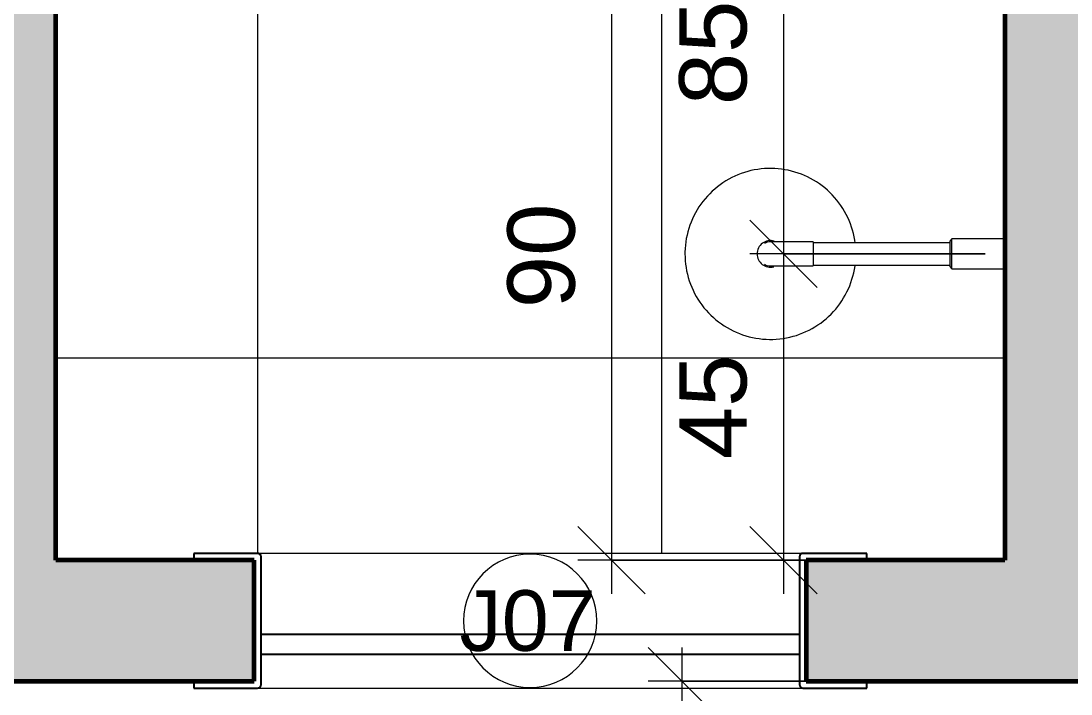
# Model space of a CAD drawing. Header units: millimetres. Extents: x -168557 to 193771, y -108373 to 197278.
# Drawn here: x 182771 to 184331, y -16529 to -15529 of the extents above; entities that cross this region are included whole.
import ezdxf

# ---------------------------------------------------------------- set-up
doc = ezdxf.new("R2010")
doc.units = ezdxf.units.MM
for name, color, linetype, lineweight in [('A-ANNO-DIMS', 211, 'Continuous', 9), ('A-ANNO-DIMS-50', 211, 'Continuous', 9), ('A-FLOR-PATT', 8, 'Continuous', 25), ('A-GLAZ', 151, 'Continuous', 9), ('A-GLAZ-IDEN', 152, 'Continuous', 9), ('A-WALL', 113, 'Continuous', 9), ('A-WALL-PATT', 111, 'Continuous', 25), ('P-SANR-FIXT', 6, 'Continuous', 9)]:
    doc.layers.add(name, color=color, linetype=linetype, lineweight=lineweight)
doc.styles.add('@Arial Unicode MS_1', font='', dxfattribs={"height": 100})
doc.styles.add('Arial', font='arial.ttf', dxfattribs={"height": 90})
doc.styles.get('@Arial Unicode MS_1').set_extended_font_data('@Arial Unicode MS')
doc.dimstyles.new('CRT_-__Metros_-_Linha_de_chamada_3_5_mm_2', dxfattribs={"dimscale": 304.8, "dimtxt": 100.584485, "dimasz": 0.328084, "dimexe": 0.164042, "dimexo": 0.0625, "dimgap": 0.082021, "dimtad": 1, "dimdec": 0, "dimlfac": 0.1, "dimdsep": 46, "dimtxsty": '@Arial Unicode MS_1', "dimblk1": 'OBLIQUE', "dimblk2": 'OBLIQUE', "dimsah": 1, "dimcen": 0.09, "dimdle": 0.164042, "dimazin": 0, "dimtfac": 1, "dimtdec": 4, "dimtix": 1, "dimtmove": 0, "dimatfit": 3, "dimfxl": 0.984252, "dimfxlon": 1, "dimtvp": 1, "dimtolj": 1, "dimtzin": 0, "dimarcsym": 2})
doc.dimstyles.new('CRT_-__Metros_-_Linha_de_chamada_3_5_mm_6', dxfattribs={"dimscale": 304.8, "dimtxt": 100.584485, "dimasz": 0.328084, "dimexe": 0.164042, "dimexo": 0.0625, "dimgap": 0.082021, "dimtad": 1, "dimdec": 0, "dimlfac": 0.1, "dimdsep": 46, "dimtxsty": '@Arial Unicode MS_1', "dimblk1": 'OBLIQUE', "dimblk2": 'OBLIQUE', "dimsah": 1, "dimcen": 0.09, "dimdle": 0.164042, "dimazin": 0, "dimtfac": 1, "dimtdec": 4, "dimtix": 1, "dimtmove": 2, "dimatfit": 3, "dimfxl": 0.984252, "dimfxlon": 1, "dimtvp": 1, "dimtolj": 1, "dimtzin": 0, "dimarcsym": 2})

# ---------------------------------------------------------------- blocks, each defined once
blk = doc.blocks.new('Janela basculante e folha fixa - 80 x 160 cm-4197805-TERREO')
at = {"layer": 'A-GLAZ', "lineweight": 25}
for p, q in [((-413.2, 100), (-508.2, 100)), ((-508.2, 100), (-508.2, 90)), ((-408.2, -95), (-408.2, 95)), ((391.8, 95), (391.8, -95)), ((491.8, 100), (396.8, 100)), ((491.8, 90), (491.8, 100)), ((-408.2, -50), (-408.2, -20)), ((-408.2, -20), (391.8, -20)), ((391.8, -20), (391.8, -50)), ((391.8, -50), (-408.2, -50)), ((-508.2, -90), (-508.2, -100)), ((491.8, -100), (491.8, -90)), ((-508.2, -100), (-413.2, -100)), ((396.8, -100), (491.8, -100))]:
    blk.add_line(p, q, dxfattribs=at)
at = {"layer": 'A-GLAZ'}
for p, q in [((396.8, 100), (-413.2, 100)), ((-418.2, -90), (-418.2, 90)), ((401.8, 90), (401.8, -90)), ((-413.2, -100), (396.8, -100))]:
    blk.add_line(p, q, dxfattribs=at)
at = {"layer": 'A-GLAZ', "lineweight": 25}
for centre, start, end in [((-413.2, 95), 360, 90), ((396.8, 95), 90, 180), ((-413.2, -95), 270, 360), ((396.8, -95), 180, 270)]:
    blk.add_arc(centre, 5, start, end, dxfattribs=at)
at = {"layer": 'A-GLAZ'}
for points, knots in [([(-413.2, 100), (-412.7, 100), (-412.1, 99.9), (-411.3, 99.6), (-410.8, 99.4), (-410.4, 99.2), (-410.1, 98.9), (-409.7, 98.6), (-409.4, 98.3), (-409.1, 98), (-408.8, 97.5), (-408.6, 96.9), (-408.3, 96.1), (-408.2, 95.4), (-408.2, 95)], [0, 0, 0, 0, 0.166667, 0.25, 0.333333, 0.375, 0.416667, 0.5, 0.541667, 0.583333, 0.666667, 0.75, 0.833333, 1, 1, 1, 1]), ([(396.8, 100), (396.4, 100), (395.7, 99.9), (394.9, 99.6), (394.4, 99.4), (394, 99.2), (393.7, 98.9), (393.3, 98.6), (393, 98.3), (392.8, 98), (392.5, 97.5), (392.2, 96.9), (391.9, 96.1), (391.8, 95.4), (391.8, 95)], [0, 0, 0, 0, 0.166667, 0.25, 0.333333, 0.375, 0.416667, 0.5, 0.541667, 0.583333, 0.666667, 0.75, 0.833333, 1, 1, 1, 1]), ([(-408.2, -95), (-408.2, -95.4), (-408.3, -96.1), (-408.6, -96.9), (-408.8, -97.5), (-409.1, -98), (-409.4, -98.3), (-409.7, -98.6), (-410.1, -99), (-410.6, -99.3), (-411, -99.5), (-411.4, -99.7), (-412.1, -99.9), (-412.7, -100), (-413.2, -100)], [0, 0, 0, 0, 0.166667, 0.25, 0.333333, 0.416667, 0.458333, 0.5, 0.583333, 0.666667, 0.708333, 0.75, 0.833333, 1, 1, 1, 1]), ([(391.8, -95), (391.8, -95.4), (391.9, -96.1), (392.2, -96.9), (392.5, -97.5), (392.8, -98), (393, -98.3), (393.3, -98.6), (393.8, -99), (394.2, -99.3), (394.6, -99.5), (395, -99.7), (395.7, -99.9), (396.4, -100), (396.8, -100)], [0, 0, 0, 0, 0.166667, 0.25, 0.333333, 0.416667, 0.458333, 0.5, 0.583333, 0.666667, 0.708333, 0.75, 0.833333, 1, 1, 1, 1])]:
    blk.add_open_spline(points, degree=3, knots=knots, dxfattribs=at)
blk = doc.blocks.new('Chuveiro circular comum - Chuveiro circular comum-2927004-TERREO')
at = {"layer": 'P-SANR-FIXT'}
for p, q in [((-30, 419.1), (-30, 374.6)), ((5.7, 374.6), (5.7, 419.1)), ((5.7, 374.6), (-30, 374.6)), ((-28.7, 374.6), (-28.7, 171.4)), ((4.5, 171.4), (4.5, 374.6)), ((-30.8, 171.4), (-34.3, 168.3)), ((-34.3, 168.3), (-34.3, 90)), ((-33.3, 168.3), (-12.1, 168.3)), ((-12.1, 171.4), (-30.8, 171.4)), ((6.6, 171.4), (-12.1, 171.4)), ((-12.1, 168.3), (9, 168.3)), ((10.1, 168.3), (6.6, 171.4)), ((10.1, 90), (10.1, 168.3))]:
    blk.add_line(p, q, dxfattribs=at)
at = {"layer": 'P-SANR-FIXT', "flags": 128}
for points in [[(-12.1, 565.1), (-17.2, 565), (-22.3, 564.7), (-27.3, 564.2), (-32.4, 563.5), (-37.3, 562.6), (-42.3, 561.5), (-47.2, 560.2), (-52.1, 558.7), (-56.9, 557), (-61.6, 555.1), (-66.2, 553.1), (-70.8, 550.8), (-75.2, 548.4), (-79.6, 545.8), (-83.8, 543), (-88, 540), (-92, 536.9), (-95.9, 533.6), (-99.6, 530.2), (-103.2, 526.6), (-106.7, 522.9), (-110, 519.1), (-113.2, 515.1), (-116.2, 511), (-119, 506.8), (-121.6, 502.4), (-124.1, 498), (-126.4, 493.5), (-128.6, 488.9), (-130.5, 484.2), (-132.2, 479.4), (-133.8, 474.6), (-135.1, 469.7), (-136.3, 464.7), (-137.3, 459.7), (-138, 454.7), (-138.6, 449.7), (-139, 444.6), (-139.1, 439.5), (-139.1, 434.4), (-138.8, 429.4), (-138.4, 424.3), (-137.7, 419.3), (-136.9, 414.3), (-135.8, 409.3), (-134.5, 404.4), (-133.1, 399.5), (-131.5, 394.7), (-129.6, 390), (-127.6, 385.3), (-125.4, 380.7), (-123, 376.2), (-120.4, 371.9), (-117.7, 367.6), (-114.8, 363.4), (-111.7, 359.4), (-108.5, 355.4), (-105.1, 351.7), (-101.6, 348), (-97.9, 344.5), (-94.1, 341.1), (-90.1, 337.9), (-86.1, 334.9), (-81.9, 332), (-77.6, 329.3), (-73.2, 326.8), (-68.7, 324.4), (-64.1, 322.3), (-59.4, 320.3), (-54.7, 318.5), (-49.8, 316.9), (-45, 315.5), (-40, 314.3), (-35.1, 313.2), (-30, 312.4), (-28.7, 312.3)], [(4.5, 312.3), (8.1, 312.8), (13.1, 313.7), (18.1, 314.8), (23, 316.1), (27.8, 317.6), (32.6, 319.3), (37.3, 321.2), (42, 323.2), (46.5, 325.5), (51, 327.9), (55.3, 330.5), (59.6, 333.3), (63.7, 336.3), (67.7, 339.4), (71.6, 342.7), (75.4, 346.1), (79, 349.7), (82.5, 353.4), (85.8, 357.2), (88.9, 361.2), (91.9, 365.3), (94.7, 369.5), (97.4, 373.9), (99.9, 378.3), (102.2, 382.8), (104.3, 387.4), (106.3, 392.1), (108, 396.9), (109.5, 401.7), (110.9, 406.6), (112.1, 411.6), (113, 416.6), (113.8, 421.6), (114.4, 426.6), (114.7, 431.7), (114.9, 436.8), (114.8, 441.9), (114.6, 446.9), (114.1, 452), (113.5, 457), (112.6, 462), (111.6, 467), (110.3, 471.9), (108.9, 476.8), (107.2, 481.6), (105.4, 486.3), (103.4, 491), (101.2, 495.6), (98.8, 500.1), (96.2, 504.4), (93.5, 508.7), (90.6, 512.9), (87.5, 516.9), (84.3, 520.9), (80.9, 524.6), (77.3, 528.3), (73.7, 531.8), (69.9, 535.2), (65.9, 538.4), (61.8, 541.4), (57.6, 544.3), (53.4, 547), (48.9, 549.5), (44.4, 551.9), (39.9, 554), (35.2, 556), (30.4, 557.8), (25.6, 559.4), (20.7, 560.8), (15.8, 562), (10.8, 563.1), (5.8, 563.9), (0.8, 564.5), (-4.3, 564.9), (-9.4, 565.1), (-12.1, 565.1)], [(-30, 438.1), (-30, 438.1), (-30, 438.1), (-30, 438), (-30, 437.9), (-30, 437.8), (-30, 437.6), (-30, 437.4), (-30, 437.2), (-30, 436.9), (-30, 436.6), (-30, 436.3), (-30, 436), (-30, 435.6), (-30, 435.2), (-30, 434.8), (-30, 434.4), (-30, 433.9), (-30, 433.4), (-30, 432.9), (-30, 432.4), (-30, 431.8), (-30, 431.2), (-30, 430.6), (-30, 430), (-30, 429.4), (-30, 428.7), (-30, 428.1), (-30, 427.4), (-30, 426.7), (-30, 426), (-30, 425.3), (-30, 424.6), (-30, 423.8), (-30, 423.1), (-30, 422.3), (-30, 421.6), (-30, 420.8), (-30, 420.1), (-30, 419.3), (-30, 419.1)], [(5.7, 419.1), (5.7, 419.9), (5.7, 420.6), (5.7, 421.4), (5.7, 422.1), (5.7, 422.9), (5.7, 423.6), (5.7, 424.4), (5.7, 425.1), (5.7, 425.8), (5.7, 426.5), (5.7, 427.2), (5.7, 427.9), (5.7, 428.6), (5.7, 429.2), (5.7, 429.9), (5.7, 430.5), (5.7, 431.1), (5.7, 431.7), (5.7, 432.2), (5.7, 432.8), (5.7, 433.3), (5.7, 433.8), (5.7, 434.3), (5.7, 434.7), (5.7, 435.1), (5.7, 435.5), (5.7, 435.9), (5.7, 436.2), (5.7, 436.6), (5.7, 436.9), (5.7, 437.1), (5.7, 437.4), (5.7, 437.6), (5.7, 437.7), (5.7, 437.9), (5.7, 438), (5.7, 438.1), (5.7, 438.1), (5.7, 438.1)]]:
    blk.add_lwpolyline(points, dxfattribs=at)
at = {"layer": 'P-SANR-FIXT'}
for radius, start, end in [(19.7, 90, 194.4427), (19.7, 344.0978, 90), (17.9, 150, 180), (17.9, 180, 186.4947), (17.9, 0, 30), (17.9, 356.1098, 0)]:
    blk.add_arc((-12.1, 438.1), radius, start, end, dxfattribs=at)
blk = doc.blocks.new('CRT_ANO_Tag de Janelas - Tag 1_8mm-918268-TERREO')
at = {"layer": 'A-GLAZ-IDEN'}
for start, end in [(360, 180), (180, 360)]:
    blk.add_arc((-0.004, 0.023), 1.98, start, end, dxfattribs=at)
blk = doc.blocks.new('DIMBLOCK173-TERREO')
at = {"layer": 'A-ANNO-DIMS-50', "lineweight": 18, "transparency": 16777216}
for p, q in [((183903.5, -15029.7), (183853.5, -14979.7)), ((183903.5, -15029.7), (183953.5, -15079.7)), ((183903.5, -15874.8), (183853.5, -15824.8)), ((183903.5, -15874.8), (183953.5, -15924.8))]:
    blk.add_line(p, q, dxfattribs=at)
at = {"layer": 'A-ANNO-DIMS-50', "transparency": 16777216}
for p, q in [((184203.5, -15029.7), (183853.5, -15029.7)), ((183903.5, -15029.7), (183903.5, -15874.8)), ((183903.5, -15029.7), (184203.5, -15029.7)), ((184203.5, -15874.8), (183853.5, -15874.8)), ((183903.5, -15874.8), (184203.5, -15874.8))]:
    blk.add_line(p, q, dxfattribs=at)
at = {"layer": 'A-ANNO-DIMS-50', "color": 0, "transparency": 16777216, "insert": (183748.7, -15653.8), "char_height": 100, "width": 185.873, "attachment_point": 1, "rotation": 90, "line_spacing_factor": 1.117605, "style": '@Arial Unicode MS_1'}
blk.add_mtext('85', dxfattribs=at)
blk = doc.blocks.new('_Oblique')
at = {"color": 0, "linetype": 'ByBlock', "lineweight": -2}
blk.add_line((-0.5, -0.5), (0.5, 0.5), dxfattribs=at)
blk = doc.blocks.new('DIMBLOCK174-TERREO')
at = {"layer": 'A-ANNO-DIMS-50', "lineweight": 18, "transparency": 16777216}
for p, q in [((183903.5, -15874.8), (183853.5, -15824.8)), ((183903.5, -15874.8), (183953.5, -15924.8)), ((183903.5, -16329.7), (183853.5, -16279.7)), ((183903.5, -16329.7), (183953.5, -16379.7))]:
    blk.add_line(p, q, dxfattribs=at)
at = {"layer": 'A-ANNO-DIMS-50', "transparency": 16777216}
for p, q in [((184203.5, -15874.8), (183853.5, -15874.8)), ((183903.5, -15874.8), (183903.5, -16379.7)), ((183903.5, -15874.8), (184203.5, -15874.8)), ((184203.5, -16329.7), (183853.5, -16329.7)), ((183903.5, -16329.7), (184203.5, -16329.7))]:
    blk.add_line(p, q, dxfattribs=at)
at = {"layer": 'A-ANNO-DIMS-50', "color": 0, "transparency": 16777216, "insert": (183748.7, -16179.7), "char_height": 100, "width": 185.873, "attachment_point": 1, "rotation": 90, "line_spacing_factor": 1.117605, "style": '@Arial Unicode MS_1'}
blk.add_mtext('45', dxfattribs=at)
blk = doc.blocks.new('DIMBLOCK177-TERREO')
at = {"layer": 'A-ANNO-DIMS-50', "lineweight": 18, "transparency": 16777216}
for p, q in [((183648.2, -15426.3), (183598.2, -15376.3)), ((183648.2, -15426.3), (183698.2, -15476.3)), ((183648.2, -16329.7), (183598.2, -16279.7)), ((183648.2, -16329.7), (183698.2, -16379.7))]:
    blk.add_line(p, q, dxfattribs=at)
at = {"layer": 'A-ANNO-DIMS-50', "transparency": 16777216}
for p, q in [((183726.2, -15426.3), (183598.2, -15426.3)), ((183648.2, -15426.3), (183648.2, -16379.7)), ((183648.2, -15426.3), (183726.2, -15426.3)), ((183948.2, -16329.7), (183598.2, -16329.7)), ((183648.2, -16329.7), (183948.2, -16329.7))]:
    blk.add_line(p, q, dxfattribs=at)
at = {"layer": 'A-ANNO-DIMS-50', "color": 0, "transparency": 16777216, "insert": (183493.4, -15955.4), "char_height": 100, "width": 185.873, "attachment_point": 1, "rotation": 90, "line_spacing_factor": 1.117605, "style": '@Arial Unicode MS_1'}
blk.add_mtext('90', dxfattribs=at)
blk = doc.blocks.new('DIMBLOCK273-TERREO')
at = {"layer": 'A-ANNO-DIMS-50', "lineweight": 18, "transparency": 16777216}
for p, q in [((183752.7, -16509.7), (183702.7, -16459.7)), ((183752.7, -16509.7), (183802.7, -16559.7)), ((183752.7, -17309.7), (183702.7, -17259.7)), ((183752.7, -17309.7), (183802.7, -17359.7))]:
    blk.add_line(p, q, dxfattribs=at)
at = {"layer": 'A-ANNO-DIMS-50', "transparency": 16777216}
for p, q in [((183752.7, -16459.7), (183752.7, -17359.7)), ((184052.7, -16509.7), (183702.7, -16509.7)), ((183752.7, -16509.7), (184052.7, -16509.7)), ((184052.7, -17309.7), (183702.7, -17309.7)), ((183752.7, -17309.7), (184052.7, -17309.7))]:
    blk.add_line(p, q, dxfattribs=at)
at = {"layer": 'A-ANNO-DIMS-50', "color": 0, "transparency": 16777216, "insert": (183597.9, -17036.3), "char_height": 100, "width": 185.873, "attachment_point": 1, "rotation": 90, "line_spacing_factor": 1.117605, "style": '@Arial Unicode MS_1'}
blk.add_mtext('80', dxfattribs=at)

msp = doc.modelspace()

# ---------------------------------------------------------------- hatches: boundary and pattern name
at = {"layer": 'A-FLOR-PATT', "lineweight": 9}
h = msp.add_hatch(dxfattribs=at)
h.set_pattern_fill('FP_16', color=9, style=0, pattern_type=2)
h.set_pattern_definition([(270, (184322.33, -14829.65), (600, 4e-14), []), (0, (184322.33, -14829.65), (0, 600), [])])
h.paths.add_polyline_path([(184027.332, -16329.651), (184232.332, -16329.651), (184232.332, -15895.918), (184154.057, -15895.918), (184150.882, -15893.449), (184150.882, -15891.372), (184008.638, -15891.372), (184004.966, -15914.026), (183986.61, -15949.773), (183980.166, -15956.741), (183958.83, -15977.526), (183938.178, -15988.898), (183920.844, -15996.125), (183909.255, -15998.29), (183884.182, -16001.78), (183844.936, -15995.565), (183827.798, -15987.617), (183808.11, -15976.103), (183781.021, -15948.687), (183769.725, -15928.524), (183763.397, -15914.026), (183757.182, -15874.78), (183763.397, -15835.535), (183781.544, -15800.014), (183789.54, -15791.485), (183809.533, -15772.035), (183830.185, -15760.663), (183847.519, -15753.436), (183857.71, -15751.467), (183884.182, -15747.78), (183923.427, -15753.996), (183940.565, -15761.944), (183960.253, -15773.458), (183987.342, -15800.874), (183998.638, -15821.037), (184004.966, -15835.535), (184008.885, -15858.189), (184150.882, -15857.68), (184150.882, -15856.112), (184154.057, -15853.643), (184232.332, -15853.643), (184232.332, -15427.91), (183527.332, -15427.91), (183527.332, -15419.91), (184232.332, -15419.91), (184232.332, -15212.151), (184158.076, -15209.265), (184098.855, -15203.093), (184091.783, -15201.012), (184082.42, -15196.62), (184072.725, -15186.948), (184068.901, -15180.373), (184065.907, -15170.018), (184064.784, -15158.452), (184064.43, -15149.192), (184049.354, -15149.674), (184038.636, -15150.566), (184022.576, -15154.649), (184012.332, -15158.18), (184012.332, -15163.425), (183884.481, -15206.977), (183852.802, -15215.15), (183837.838, -15217.901), (183810.748, -15219.625), (183779.051, -15219.414), (183750.565, -15215.513), (183726.214, -15210.181), (183695.054, -15199.013), (183675.884, -15190.972), (183657.943, -15180.69), (183629.924, -15161.923), (183606.545, -15139.501), (183599.285, -15130.799), (183586.691, -15110.707), (183577.838, -15093.003), (183571.002, -15070.249), (183566.67, -15049.735), (183565.52, -15029.651), (183566.782, -15007.601), (183573.067, -14981.575), (183578.654, -14964.202), (183590.916, -14941.281), (183603.149, -14923.671), (183609.068, -14917.573), (183632.855, -14894.985), (183666.599, -14873.412), (183681.716, -14865.657), (183712.415, -14853.847), (183730.992, -14847.721), (183756.299, -14842.651), (183783.252, -14839.378), (183820.414, -14840.292), (183842.099, -14842.184), (183856.855, -14845.001), (183897.408, -14856.264), (184012.332, -14896.275), (184012.458, -14901.166), (184022.576, -14904.653), (184038.636, -14908.736), (184055.15, -14910.11), (184064.538, -14910.11), (184065.493, -14892.31), (184066.897, -14885.454), (184070.145, -14876.143), (184079.2, -14865.277), (184085.41, -14860.885), (184097.545, -14856.508), (184106.902, -14854.923), (184174.642, -14848.982), (184232.332, -14847.151), (184232.332, -14629.651), (183732.332, -14629.651), (183732.332, -13329.651), (183672.332, -13329.651), (183672.332, -13339.651), (183627.332, -13339.651), (183623.796, -13338.186), (183622.332, -13334.651), (183622.332, -13329.651), (182952.332, -13329.651), (182952.332, -14029.651), (182922.332, -14029.651), (182922.332, -13334.651), (182920.867, -13338.186), (182917.332, -13339.651), (182872.332, -13339.651), (182872.332, -13329.651), (182822.332, -13329.651), (182822.332, -16329.651), (183027.332, -16329.651), (183027.332, -16319.651), (184027.332, -16319.651), (184027.332, -16324.651)])
h.paths.add_polyline_path([(184617.332, -16329.651), (184617.332, -16319.651), (185617.332, -16319.651), (185617.332, -16329.651), (185822.332, -16329.651), (185822.332, -13329.651), (185772.332, -13329.651), (185772.332, -13339.651), (185727.332, -13339.651), (185723.796, -13338.186), (185722.332, -13334.651), (185722.332, -14029.651), (185692.332, -14029.651), (185692.332, -13329.651), (185022.332, -13329.651), (185022.332, -13334.651), (185020.867, -13338.186), (185017.332, -13339.651), (184972.332, -13339.651), (184972.332, -13329.651), (184912.332, -13329.651), (184912.332, -14629.651), (184412.332, -14629.651), (184412.332, -14847.151), (184486.523, -14849.985), (184519.762, -14852.896), (184545.808, -14856.209), (184552.88, -14858.29), (184562.184, -14862.574), (184567.06, -14867.152), (184575.116, -14877.417), (184577.327, -14884.025), (184578.768, -14889.374), (184579.874, -14900.85), (184580.324, -14910.11), (184589.513, -14910.11), (184606.027, -14908.736), (184622.087, -14904.653), (184632.332, -14901.122), (184632.332, -14895.877), (184758.782, -14852.696), (184793.679, -14843.817), (184806.825, -14841.401), (184833.915, -14839.677), (184863.873, -14839.677), (184895.441, -14844.058), (184918.712, -14849.211), (184949.904, -14860.407), (184970.015, -14869.006), (184986.72, -14878.611), (185014.681, -14897.378), (185043.049, -14925.433), (185046.646, -14930.447), (185057.89, -14948.303), (185066.825, -14966.298), (185073.661, -14989.053), (185078.069, -15010.882), (185078.969, -15032.693), (185077.881, -15051.7), (185071.771, -15077.165), (185066.006, -15095.099), (185053.81, -15118.021), (185041.503, -15135.631), (185031.324, -15146.455), (185010.363, -15165.259), (184978.261, -15185.782), (184963.399, -15193.463), (184931.85, -15205.591), (184912.027, -15211.911), (184881.26, -15217.513), (184861.411, -15219.924), (184823.931, -15218.989), (184802.465, -15217.099), (184787.808, -15214.3), (184747.255, -15203.038), (184632.332, -15163.027), (184632.205, -15158.136), (184622.087, -15154.649), (184606.027, -15150.566), (184584.974, -15149.192), (184580.125, -15149.192), (184579.17, -15166.991), (184577.766, -15173.848), (184574.633, -15183.013), (184570.132, -15188.785), (184560.648, -15197.667), (184554.315, -15200.428), (184547.118, -15202.793), (184537.668, -15204.388), (184470.023, -15210.366), (184436.627, -15211.686), (184412.332, -15212.151), (184412.332, -15419.91), (185117.332, -15419.91), (185117.332, -15427.91), (184412.332, -15427.91), (184412.332, -15853.643), (184490.607, -15853.643), (184493.782, -15856.112), (184493.782, -15858.189), (184636.025, -15858.189), (184639.697, -15835.535), (184647.645, -15818.146), (184659.015, -15798.853), (184685.833, -15772.035), (184708.989, -15759.241), (184723.819, -15753.517), (184741.925, -15750.72), (184761.545, -15747.924), (184790.147, -15751.916), (184799.727, -15753.996), (184821.629, -15764.311), (184835.13, -15772.035), (184847.01, -15783.422), (184863.227, -15800.132), (184881.266, -15835.535), (184887.482, -15874.78), (184881.266, -15914.026), (184873.318, -15931.415), (184861.948, -15950.708), (184835.13, -15977.526), (184811.974, -15990.32), (184797.144, -15996.044), (184779.038, -15998.841), (184760.482, -16001.78), (184730.816, -15997.645), (184721.236, -15995.565), (184699.334, -15985.25), (184685.833, -15977.526), (184673.953, -15966.139), (184657.736, -15949.429), (184639.697, -15914.026), (184635.778, -15891.372), (184493.782, -15891.881), (184493.782, -15893.449), (184490.607, -15895.918), (184412.332, -15895.918), (184412.332, -16329.651)])
h.paths.add_polyline_path([(185772.332, -15471.993), (185771.332, -15471.993), (185770.276, -15471.733), (185763.88, -15469.145), (185761.332, -15462.993), (185761.332, -15444.091), (185762.009, -15443.719), (185761.332, -15443.042), (185761.856, -15441.993), (185066.332, -15441.993), (185066.332, -15433.993), (185762.009, -15433.621), (185761.332, -15432.943), (185761.856, -15431.894), (185761.332, -15431.894), (185761.332, -15412.993), (185764.201, -15406.529), (185771.035, -15403.993), (185771.332, -15403.993), (185778.783, -15406.84), (185781.332, -15412.993), (185780.807, -15431.894), (185780.807, -15432.418), (185780.953, -15433.322), (185780.654, -15433.993), (185821.332, -15433.993), (185821.332, -15441.993), (185780.807, -15442.517), (185780.953, -15443.421), (185780.654, -15444.091), (185781.332, -15444.091), (185781.332, -15462.993), (185778.695, -15469.357), (185773.948, -15471.323)])
h.paths.add_polyline_path([(182872.332, -15471.993), (182865.88, -15469.145), (182863.332, -15462.993), (182863.332, -15444.091), (182863.841, -15443.552), (182863.332, -15443.042), (182863.856, -15441.993), (182823.332, -15441.993), (182823.332, -15433.993), (182863.841, -15433.453), (182863.332, -15432.943), (182863.856, -15431.894), (182863.332, -15431.894), (182863.332, -15412.993), (182865.968, -15406.629), (182873.332, -15403.993), (182874.387, -15404.252), (182880.783, -15406.84), (182883.332, -15412.993), (182882.807, -15431.894), (182882.807, -15432.418), (182882.953, -15433.322), (182882.654, -15433.993), (183578.332, -15433.993), (183578.332, -15441.993), (182882.807, -15442.517), (182882.953, -15443.421), (182882.654, -15444.091), (182883.332, -15444.091), (182883.332, -15462.993), (182880.462, -15469.456), (182873.628, -15471.993), (182873.332, -15471.993), (182871.122, -15471.25)])
at = {"layer": 'A-WALL-PATT'}
h = msp.add_hatch(color=256, dxfattribs=at)
h.paths.add_polyline_path([(184317.164, -16329.651), (184412.332, -16329.651), (184412.332, -16207.263), (184232.332, -16207.263), (184232.332, -16329.651)])
h.paths.add_polyline_path([(184232.332, -15547.263), (184412.332, -15547.263), (184412.332, -13329.651), (184232.332, -13329.651), (184232.332, -15510.422)])
h.paths.add_polyline_path([(184317.164, -13149.651), (184412.332, -13149.651), (184412.332, -13074.651), (184232.332, -13074.651), (184232.332, -13149.651)])
h.paths.add_polyline_path([(184232.332, -12224.651), (184412.332, -12224.651), (184412.332, -12149.651), (184232.332, -12149.651)])
for points in [[(182642.332, -16509.651), (182822.332, -16509.651), (182822.332, -13329.651), (182642.332, -13329.651), (182642.332, -15892.604)], [(184317.164, -16207.263), (184412.332, -16207.263), (184412.332, -15547.263), (184232.332, -15547.263), (184232.332, -16207.263)]]:
    msp.add_hatch(color=256, dxfattribs=at).paths.add_polyline_path(points)
h = msp.add_hatch(color=256, dxfattribs=at)
h.paths.add_polyline_path([(187887.963, -16509.651), (188382.332, -16509.651), (188382.332, -16329.651), (187512.332, -16329.651), (187512.332, -16509.651)])
h.paths.add_polyline_path([(183937.332, -16509.651), (184707.332, -16509.651), (184707.332, -16329.651), (183937.332, -16329.651)])
h.paths.add_polyline_path([(185527.332, -16509.651), (186692.332, -16509.651), (186692.332, -16329.651), (185527.332, -16329.651)])
h.paths.add_polyline_path([(182822.332, -16509.651), (183117.332, -16509.651), (183117.332, -16329.651), (182822.332, -16329.651)])

# ---------------------------------------------------------------- linework, layer by layer
at = {"layer": 'A-WALL', "lineweight": 60}
for p, q in [((182822.332, -16329.651), (182822.332, -13329.651)), ((184232.332, -13329.651), (184232.332, -16329.651)), ((183117.332, -16329.651), (182822.332, -16329.651)), ((183117.332, -16509.651), (183117.332, -16329.651)), ((184232.332, -16329.651), (183937.332, -16329.651)), ((183937.332, -16329.651), (183937.332, -16509.651)), ((182642.332, -16509.651), (183117.332, -16509.651)), ((183937.332, -16509.651), (184707.332, -16509.651))]:
    msp.add_line(p, q, dxfattribs=at)

# ---------------------------------------------------------------- block references
at = {"layer": 'A-GLAZ'}
msp.add_blockref('Janela basculante e folha fixa - 80 x 160 cm-4197805-TERREO', (183535.52, -16419.651), dxfattribs=at)
at = {"layer": 'A-GLAZ-IDEN', "xscale": 49.99999999999998, "yscale": 49.99999999999998, "zscale": 49.99999999999998}
msp.add_blockref('CRT_ANO_Tag de Janelas - Tag 1_8mm-918268-TERREO', (183527.332, -16421.053), dxfattribs=at)
at = {"layer": 'P-SANR-FIXT', "color": 7, "rotation": 89.99999999999991}
msp.add_blockref('Chuveiro circular comum - Chuveiro circular comum-2927004-TERREO', (184322.332, -15862.662), dxfattribs=at)

# ---------------------------------------------------------------- texts
at = {"layer": 'A-GLAZ-IDEN', "insert": (183422.153, -16374.447), "char_height": 90, "width": 244.51469, "attachment_point": 1, "style": 'Arial'}
msp.add_mtext('J07', dxfattribs=at)

# ---------------------------------------------------------------- dimensions: what is measured, and where the dimension line sits
at = {"layer": 'A-ANNO-DIMS'}
for base, p1, p2, override, picture, middle in [((183903.487, -15874.78), (184203.487, -15029.651), (184203.487, -15874.78), {"dimpost": '<>', "dimfxl": 845.129707}, 'DIMBLOCK173-TERREO', (183815.351, -15560.87)), ((183752.708, -17309.651), (184052.708, -16509.651), (184052.708, -17309.651), {"dimpost": '<>', "dimfxl": 800}, 'DIMBLOCK273-TERREO', (183664.572, -16943.314))]:
    dim = msp.add_linear_dim(base=base, p1=p1, p2=p2, angle=90, dimstyle='CRT_-__Metros_-_Linha_de_chamada_3_5_mm_6', override=override, dxfattribs=at)
    dim.commit()
    dim.dimension.update_dxf_attribs({"geometry": picture, "text_midpoint": middle, "dimtype": 160, "text_rotation": 90})
for base, p1, p2, override, picture, middle in [((183648.21, -16329.651), (183726.236, -15426.334), (183948.21, -16329.651), {"dimpost": '<>', "dimfxl": 930.189891}, 'DIMBLOCK177-TERREO', (183572.118, -15877.993)), ((183903.487, -16329.651), (184203.487, -15874.78), (184203.487, -16329.651), {"dimpost": '<>', "dimfxl": 454.870293}, 'DIMBLOCK174-TERREO', (183827.635, -16102.216))]:
    dim = msp.add_linear_dim(base=base, p1=p1, p2=p2, angle=90, dimstyle='CRT_-__Metros_-_Linha_de_chamada_3_5_mm_2', override=override, dxfattribs=at)
    dim.commit()
    dim.dimension.update_dxf_attribs({"geometry": picture, "text_midpoint": middle})

doc.saveas('drawing.dxf')
